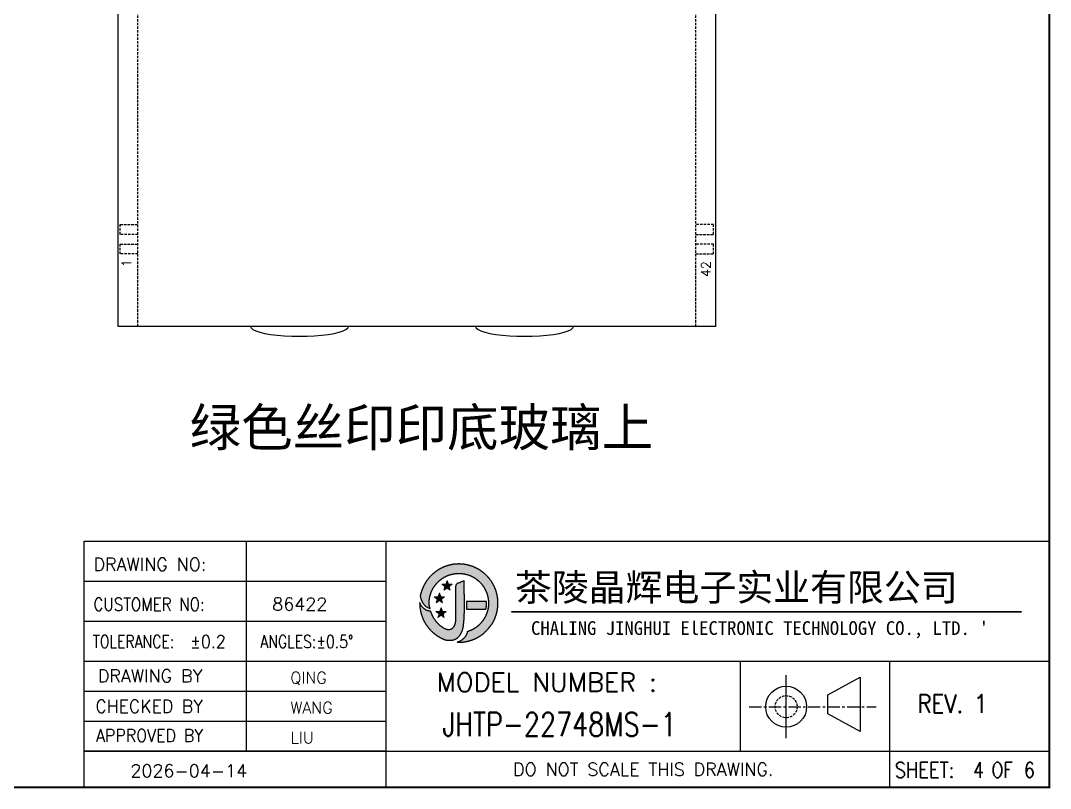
# Model space of a CAD drawing. Header units: millimetres. Extents: x 426 to 1899, y -1707 to -647.
# Drawn here: x 1294.3 to 1399.5, y -924.1 to -845.7 of the extents above; entities that cross this region are included whole.
import ezdxf
from ezdxf.enums import TextEntityAlignment as Align

# ---------------------------------------------------------------- set-up
doc = ezdxf.new("R2010")
doc.units = ezdxf.units.MM
doc.linetypes.add('CENTER', pattern=[2, 1.25, -0.25, 0.25, -0.25])
doc.linetypes.add('HIDDEN', pattern=[0.375, 0.25, -0.125])
for name, color, linetype in [('C', 1, 'Continuous'), ('SEG', 42, 'Continuous'), ('SPEC', 2, 'Continuous'), ('触摸键', 6, 'Continuous')]:
    doc.layers.add(name, color=color, linetype=linetype)
doc.styles.add('1', font='simhei_0.ttf', dxfattribs={"height": 3})
doc.styles.add('4534', font='simhei_0.ttf')
doc.styles.add('ROMANS', font='ROMANS.shx', dxfattribs={"bigfont": 'AllInOneBig.shx'})

# ---------------------------------------------------------------- blocks, each defined once
blk = doc.blocks.new('3')
h = blk.add_hatch(color=150)
h.set_gradient(color1=(59, 131, 247), color2=(30, 113, 246), rotation=15, tint=0.18, name='INVCYLINDER')
edge = h.paths.add_edge_path()
edge.add_spline(control_points=[(5.763, 2.63), (5.816, 2.674), (6.505, 3.355), (6.687, 3.775), (6.957, 4.297), (7.1, 4.883), (7.1, 5.469), (7.1, 5.572), (7.095, 5.679), (7.087, 5.787), (7.008, 6.704), (6.591, 7.554), (5.912, 8.181), (5.229, 8.811), (4.34, 9.158), (3.411, 9.158), (1.74, 9.158), (0.326, 8.042), (-0.126, 6.516), (-0.126, 6.515), (-0.23, 6.195), (-0.23, 6.195), (-0.214, 6.083), (-0.195, 5.786), (0.102, 5.36), (0.244, 5.157), (0.518, 5.04), (0.715, 4.954), (0.616, 5.166), (0.612, 5.493), (0.616, 5.633), (0.701, 7.111), (1.929, 8.269), (3.411, 8.269), (4.03, 8.269), (4.617, 8.07), (5.108, 7.695), (5.423, 7.455), (5.688, 7.145), (5.876, 6.798), (6.071, 6.435), (6.184, 6.03), (6.206, 5.618), (6.209, 5.568), (6.211, 5.519), (6.211, 5.469), (6.211, 5.283), (6.192, 5.097), (6.156, 4.915), (6.155, 4.912), (6.155, 4.909), (6.154, 4.907), (5.969, 3.998), (5.345, 3.241), (4.486, 2.884), (4.394, 2.845), (4.306, 2.815), (4.218, 2.788), (4.183, 2.609), (4.009, 2.003), (3.245, 1.784), (3.301, 1.782), (3.356, 1.78), (3.411, 1.78), (4.267, 1.78), (5.102, 2.082), (5.763, 2.63)], knot_values=[0, 0, 0, 0, 1, 1, 1, 2, 2, 2, 3, 3, 3, 4, 4, 4, 5, 5, 5, 6, 6, 6, 7, 7, 7, 8, 8, 8, 9, 9, 9, 10, 10, 10, 11, 11, 11, 12, 12, 12, 13, 13, 13, 14, 14, 14, 15, 15, 15, 16, 16, 16, 17, 17, 17, 18, 18, 18, 19, 19, 19, 20, 20, 20, 21, 21, 21, 22, 22, 22, 22], degree=3, periodic=0)
h = blk.add_hatch(color=150)
h.set_gradient(color1=(44, 122, 246), color2=(30, 113, 246), rotation=15, tint=0.18, name='INVCYLINDER')
edge = h.paths.add_edge_path()
edge.add_spline(control_points=[(3.652, 2.68), (3.652, 2.68), (3.652, 2.68), (3.652, 2.68), (3.654, 2.683), (3.655, 2.686), (3.657, 2.69), (3.704, 2.785), (3.733, 2.868), (3.75, 2.921), (3.754, 2.935), (3.759, 2.948), (3.763, 2.962), (3.763, 2.964), (3.764, 2.966), (3.764, 2.967), (3.796, 3.083), (3.823, 3.221), (3.847, 3.385), (3.847, 3.385), (3.849, 3.405), (3.849, 3.405), (3.876, 3.596), (3.897, 3.823), (3.912, 4.081), (3.912, 4.081), (3.913, 4.111), (3.913, 4.111), (3.928, 4.368), (3.936, 4.64), (3.939, 4.915), (3.943, 5.151), (3.943, 5.388), (3.941, 5.618), (3.938, 6.003), (3.929, 6.366), (3.922, 6.665), (3.916, 6.944), (3.911, 7.165), (3.913, 7.282), (3.913, 7.282), (3.919, 7.585), (3.919, 7.585), (3.919, 7.585), (3.64, 7.467), (3.64, 7.467), (3.599, 7.45), (3.564, 7.432), (3.526, 7.413), (3.495, 7.398), (3.453, 7.377), (3.438, 7.375), (3.317, 7.365), (3.112, 7.302), (3.111, 6.997), (3.111, 6.997), (3.111, 6.723), (3.111, 6.723), (3.111, 6.301), (3.112, 5.483), (3.11, 4.819), (3.109, 4.361), (3.106, 4.043), (3.102, 3.898), (3.101, 3.862), (3.101, 3.837), (3.1, 3.826), (3.069, 3.576), (3.025, 3.316), (2.848, 3.132), (2.736, 3.015), (2.608, 2.958), (2.456, 2.958), (2.319, 2.958), (2.17, 3.005), (2.01, 3.097), (1.496, 3.395), (1.117, 3.843), (0.851, 4.467), (0.818, 4.546), (0.789, 4.625), (0.762, 4.704), (0.246, 4.695), (-0.101, 5.196), (-0.101, 5.196), (-0.188, 5.32), (-0.242, 5.437), (-0.277, 5.541), (-0.277, 5.517), (-0.278, 5.493), (-0.278, 5.469), (-0.278, 3.935), (0.688, 2.545), (2.127, 2.01), (2.127, 2.01), (2.458, 1.948), (2.695, 1.968), (3.231, 2.019), (3.512, 2.398), (3.652, 2.68)], knot_values=[0, 0, 0, 0, 1, 1, 1, 2, 2, 2, 3, 3, 3, 4, 4, 4, 5, 5, 5, 6, 6, 6, 7, 7, 7, 8, 8, 8, 9, 9, 9, 10, 10, 10, 11, 11, 11, 12, 12, 12, 13, 13, 13, 14, 14, 14, 15, 15, 15, 16, 16, 16, 17, 17, 17, 18, 18, 18, 19, 19, 19, 20, 20, 20, 21, 21, 21, 22, 22, 22, 23, 23, 23, 24, 24, 24, 25, 25, 25, 26, 26, 26, 27, 27, 27, 28, 28, 28, 29, 29, 29, 30, 30, 30, 31, 31, 31, 32, 32, 32, 33, 33, 33, 33], degree=3, periodic=0)
h = blk.add_hatch(color=150)
h.set_gradient(color1=(40, 119, 246), color2=(10, 96, 235), centered=1, tint=0.79, name='SPHERICAL')
edge = h.paths.add_edge_path()
edge.add_spline(control_points=[(6.019, 5.618), (6.019, 5.618), (4.128, 5.618), (4.128, 5.618), (4.13, 5.388), (4.13, 5.151), (4.127, 4.915), (4.127, 4.915), (5.968, 4.915), (5.968, 4.915), (6.005, 5.097), (6.023, 5.283), (6.023, 5.469), (6.023, 5.519), (6.021, 5.568), (6.019, 5.618)], knot_values=[0, 0, 0, 0, 1, 1, 1, 2, 2, 2, 3, 3, 3, 4, 4, 4, 5, 5, 5, 5], degree=3, periodic=0)
h = blk.add_hatch(color=150)
h.set_gradient(color1=(59, 131, 247), color2=(30, 113, 246), rotation=15, tint=0.18, name='INVCYLINDER')
h.paths.add_polyline_path([(8.414, 4.615), (8.414, 4.681), (56.419, 4.681), (56.419, 4.615)])
at = {"layer": 'SEG', "true_color": 0xe50011}
h = blk.add_hatch(color=12, dxfattribs=at)
h.dxf.hatch_style = 2
h.paths.add_polyline_path([(2.302, 7.613), (2.426, 7.272), (2.788, 7.26), (2.502, 7.037), (2.602, 6.688), (2.302, 6.891), (2.001, 6.688), (2.101, 7.037), (1.815, 7.26), (2.178, 7.272)])
h = blk.add_hatch(color=12, dxfattribs=at)
h.dxf.hatch_style = 2
h.paths.add_polyline_path([(1.744, 5.048), (1.868, 4.707), (2.23, 4.694), (1.944, 4.472), (2.044, 4.123), (1.744, 4.326), (1.443, 4.123), (1.543, 4.472), (1.257, 4.694), (1.62, 4.707)])
at = {"layer": '触摸键', "true_color": 0xe50011}
h = blk.add_hatch(color=12, dxfattribs=at)
h.dxf.hatch_style = 2
h.paths.add_polyline_path([(1.575, 6.431), (1.699, 6.091), (2.061, 6.078), (1.775, 5.855), (1.875, 5.507), (1.575, 5.709), (1.274, 5.507), (1.374, 5.855), (1.088, 6.078), (1.451, 6.091)])
at = {"color": 152, "true_color": 0x0852c9}
for points in [[(5.763, 2.63), (5.789, 2.654), (5.815, 2.678), (5.84, 2.703), (5.865, 2.728), (5.89, 2.753), (5.914, 2.779), (5.939, 2.804), (5.963, 2.829), (5.988, 2.855), (6.012, 2.881), (6.036, 2.906), (6.06, 2.932), (6.084, 2.958), (6.108, 2.984), (6.131, 3.011), (6.155, 3.037), (6.178, 3.063), (6.202, 3.09), (6.225, 3.117), (6.248, 3.143), (6.271, 3.17), (6.293, 3.197), (6.316, 3.224), (6.338, 3.252), (6.361, 3.279), (6.383, 3.307), (6.404, 3.334), (6.426, 3.362), (6.447, 3.39), (6.469, 3.419), (6.489, 3.447), (6.51, 3.476), (6.53, 3.505), (6.55, 3.534), (6.57, 3.563), (6.589, 3.593), (6.607, 3.623), (6.625, 3.654), (6.642, 3.684), (6.659, 3.716), (6.674, 3.747), (6.687, 3.775), (6.703, 3.806), (6.719, 3.838), (6.734, 3.869), (6.749, 3.901), (6.764, 3.933), (6.779, 3.966), (6.793, 3.998), (6.807, 4.03), (6.821, 4.063), (6.834, 4.096), (6.847, 4.128), (6.859, 4.161), (6.872, 4.194), (6.884, 4.228), (6.896, 4.261), (6.907, 4.294), (6.918, 4.328), (6.929, 4.362), (6.939, 4.395), (6.949, 4.429), (6.959, 4.463), (6.969, 4.497), (6.978, 4.531), (6.987, 4.565), (6.995, 4.6), (7.003, 4.634), (7.011, 4.668), (7.019, 4.703), (7.026, 4.737), (7.033, 4.772), (7.039, 4.807), (7.046, 4.841), (7.051, 4.876), (7.057, 4.911), (7.062, 4.946), (7.067, 4.981), (7.072, 5.016), (7.076, 5.051), (7.08, 5.086), (7.083, 5.121), (7.086, 5.157), (7.089, 5.192), (7.092, 5.227), (7.094, 5.262), (7.096, 5.297), (7.097, 5.333), (7.099, 5.368), (7.099, 5.403), (7.1, 5.439), (7.1, 5.469), (7.1, 5.505), (7.099, 5.54), (7.098, 5.575), (7.097, 5.61), (7.096, 5.646), (7.094, 5.681), (7.092, 5.716), (7.089, 5.751), (7.087, 5.787), (7.087, 5.787), (7.083, 5.822), (7.08, 5.857), (7.076, 5.892), (7.072, 5.927), (7.067, 5.962), (7.062, 5.997), (7.057, 6.032), (7.052, 6.067), (7.046, 6.102), (7.04, 6.137), (7.033, 6.171), (7.026, 6.206), (7.019, 6.24), (7.012, 6.275), (7.004, 6.309), (6.996, 6.344), (6.987, 6.378), (6.978, 6.412), (6.969, 6.446), (6.96, 6.48), (6.95, 6.514), (6.94, 6.548), (6.929, 6.582), (6.918, 6.615), (6.907, 6.649), (6.896, 6.682), (6.884, 6.716), (6.872, 6.749), (6.859, 6.782), (6.847, 6.815), (6.834, 6.848), (6.82, 6.88), (6.807, 6.913), (6.793, 6.945), (6.778, 6.977), (6.764, 7.01), (6.749, 7.042), (6.734, 7.074), (6.718, 7.105), (6.702, 7.137), (6.686, 7.168), (6.67, 7.199), (6.653, 7.231), (6.636, 7.262), (6.619, 7.292), (6.601, 7.323), (6.583, 7.353), (6.565, 7.384), (6.547, 7.414), (6.528, 7.444), (6.509, 7.473), (6.489, 7.503), (6.47, 7.532), (6.45, 7.561), (6.43, 7.59), (6.409, 7.619), (6.389, 7.648), (6.368, 7.676), (6.346, 7.704), (6.325, 7.732), (6.303, 7.76), (6.281, 7.787), (6.259, 7.815), (6.236, 7.842), (6.213, 7.869), (6.19, 7.896), (6.167, 7.922), (6.143, 7.948), (6.119, 7.974), (6.095, 8), (6.071, 8.026), (6.046, 8.051), (6.021, 8.076), (5.996, 8.101), (5.971, 8.126), (5.945, 8.15), (5.92, 8.174), (5.912, 8.181), (5.886, 8.205), (5.86, 8.228), (5.833, 8.252), (5.807, 8.275), (5.78, 8.298), (5.752, 8.32), (5.725, 8.342), (5.698, 8.364), (5.67, 8.386), (5.642, 8.408), (5.613, 8.429), (5.585, 8.45), (5.556, 8.471), (5.528, 8.491), (5.499, 8.511), (5.469, 8.531), (5.44, 8.551), (5.411, 8.57), (5.381, 8.589), (5.351, 8.608), (5.321, 8.626), (5.29, 8.644), (5.26, 8.662), (5.229, 8.68), (5.199, 8.697), (5.168, 8.714), (5.136, 8.731), (5.105, 8.747), (5.074, 8.763), (5.042, 8.779), (5.01, 8.794), (4.979, 8.809), (4.947, 8.824), (4.914, 8.839), (4.882, 8.853), (4.85, 8.867), (4.817, 8.881), (4.784, 8.894), (4.751, 8.907), (4.719, 8.92), (4.685, 8.932), (4.652, 8.944), (4.619, 8.956), (4.586, 8.967), (4.552, 8.978), (4.518, 8.989), (4.485, 8.999), (4.451, 9.009), (4.417, 9.019), (4.383, 9.029), (4.349, 9.038), (4.315, 9.047), (4.28, 9.055), (4.246, 9.063), (4.211, 9.071), (4.177, 9.078), (4.142, 9.086), (4.108, 9.092), (4.073, 9.099), (4.038, 9.105), (4.003, 9.111), (3.969, 9.116), (3.934, 9.121), (3.899, 9.126), (3.864, 9.131), (3.829, 9.135), (3.793, 9.139), (3.758, 9.142), (3.723, 9.145), (3.688, 9.148), (3.653, 9.151), (3.617, 9.153), (3.582, 9.154), (3.547, 9.156), (3.512, 9.157), (3.476, 9.158), (3.441, 9.158), (3.411, 9.158), (3.375, 9.158), (3.34, 9.158), (3.305, 9.157), (3.27, 9.156), (3.234, 9.154), (3.199, 9.152), (3.164, 9.15), (3.129, 9.148), (3.093, 9.145), (3.058, 9.142), (3.023, 9.138), (2.988, 9.134), (2.953, 9.13), (2.918, 9.126), (2.883, 9.121), (2.848, 9.116), (2.813, 9.11), (2.778, 9.104), (2.744, 9.098), (2.709, 9.091), (2.674, 9.084), (2.64, 9.077), (2.605, 9.07), (2.571, 9.062), (2.536, 9.054), (2.502, 9.045), (2.468, 9.036), (2.434, 9.027), (2.4, 9.018), (2.366, 9.008), (2.332, 8.997), (2.298, 8.987), (2.265, 8.976), (2.231, 8.965), (2.198, 8.954), (2.165, 8.942), (2.132, 8.93), (2.098, 8.917), (2.066, 8.904), (2.033, 8.891), (2, 8.878), (1.968, 8.864), (1.935, 8.85), (1.903, 8.836), (1.871, 8.821), (1.839, 8.806), (1.807, 8.791), (1.775, 8.775), (1.744, 8.76), (1.712, 8.743), (1.681, 8.727), (1.65, 8.71), (1.619, 8.693), (1.588, 8.676), (1.558, 8.658), (1.527, 8.64), (1.497, 8.622), (1.467, 8.603), (1.437, 8.585), (1.407, 8.565), (1.378, 8.546), (1.349, 8.526), (1.32, 8.506), (1.291, 8.486), (1.262, 8.466), (1.233, 8.445), (1.205, 8.424), (1.177, 8.403), (1.149, 8.381), (1.121, 8.359), (1.093, 8.337), (1.066, 8.315), (1.039, 8.292), (1.012, 8.269), (0.985, 8.246), (0.959, 8.223), (0.933, 8.199), (0.907, 8.175), (0.881, 8.151), (0.855, 8.127), (0.83, 8.102), (0.805, 8.077), (0.78, 8.052), (0.756, 8.027), (0.731, 8.001), (0.707, 7.976), (0.683, 7.95), (0.659, 7.923), (0.636, 7.897), (0.613, 7.87), (0.59, 7.843), (0.567, 7.816), (0.545, 7.789), (0.523, 7.761), (0.501, 7.734), (0.48, 7.706), (0.458, 7.678), (0.437, 7.649), (0.416, 7.621), (0.396, 7.592), (0.376, 7.563), (0.356, 7.534), (0.336, 7.505), (0.317, 7.475), (0.298, 7.445), (0.279, 7.415), (0.26, 7.385), (0.242, 7.355), (0.224, 7.325), (0.206, 7.294), (0.189, 7.263), (0.172, 7.233), (0.155, 7.202), (0.139, 7.17), (0.123, 7.139), (0.107, 7.107), (0.091, 7.076), (0.076, 7.044), (0.061, 7.012), (0.046, 6.98), (0.032, 6.948), (0.018, 6.915), (0.004, 6.883), (-0.009, 6.85), (-0.022, 6.817), (-0.035, 6.784), (-0.048, 6.751), (-0.06, 6.718), (-0.072, 6.685), (-0.083, 6.651), (-0.094, 6.618), (-0.105, 6.584), (-0.116, 6.551), (-0.126, 6.517), (-0.126, 6.516), (-0.137, 6.482), (-0.148, 6.449), (-0.159, 6.415), (-0.17, 6.381), (-0.181, 6.348), (-0.192, 6.314), (-0.202, 6.281), (-0.213, 6.247), (-0.224, 6.214), (-0.23, 6.195), (-0.226, 6.16), (-0.221, 6.125), (-0.215, 6.09), (-0.209, 6.055), (-0.202, 6.02), (-0.194, 5.986), (-0.186, 5.952), (-0.176, 5.918), (-0.166, 5.884), (-0.155, 5.851), (-0.143, 5.817), (-0.13, 5.784), (-0.117, 5.752), (-0.103, 5.719), (-0.088, 5.687), (-0.073, 5.655), (-0.057, 5.624), (-0.041, 5.592), (-0.024, 5.561), (-0.007, 5.531), (0.011, 5.5), (0.03, 5.47), (0.049, 5.44), (0.068, 5.411), (0.087, 5.381), (0.102, 5.36), (0.123, 5.331), (0.146, 5.304), (0.17, 5.278), (0.195, 5.253), (0.222, 5.23), (0.249, 5.207), (0.277, 5.186), (0.306, 5.165), (0.335, 5.146), (0.365, 5.127), (0.395, 5.109), (0.426, 5.091), (0.457, 5.074), (0.488, 5.058), (0.52, 5.042), (0.552, 5.027), (0.584, 5.012), (0.616, 4.998), (0.648, 4.983), (0.68, 4.969), (0.713, 4.955), (0.715, 4.954), (0.701, 4.986), (0.689, 5.019), (0.678, 5.053), (0.668, 5.087), (0.659, 5.121), (0.652, 5.155), (0.645, 5.19), (0.639, 5.225), (0.634, 5.26), (0.63, 5.295), (0.626, 5.33), (0.623, 5.365), (0.62, 5.4), (0.618, 5.436), (0.617, 5.471), (0.616, 5.506), (0.615, 5.541), (0.615, 5.577), (0.616, 5.612), (0.616, 5.633), (0.618, 5.668), (0.621, 5.703), (0.624, 5.739), (0.628, 5.774), (0.632, 5.809), (0.636, 5.844), (0.641, 5.879), (0.647, 5.914), (0.652, 5.948), (0.658, 5.983), (0.665, 6.018), (0.672, 6.052), (0.68, 6.087), (0.688, 6.121), (0.696, 6.156), (0.705, 6.19), (0.714, 6.224), (0.724, 6.258), (0.734, 6.292), (0.745, 6.325), (0.756, 6.359), (0.767, 6.392), (0.779, 6.426), (0.791, 6.459), (0.804, 6.492), (0.817, 6.524), (0.831, 6.557), (0.844, 6.589), (0.859, 6.622), (0.874, 6.654), (0.889, 6.686), (0.904, 6.717), (0.92, 6.749), (0.937, 6.78), (0.953, 6.811), (0.971, 6.842), (0.988, 6.873), (1.006, 6.903), (1.024, 6.933), (1.043, 6.963), (1.062, 6.993), (1.081, 7.023), (1.101, 7.052), (1.121, 7.081), (1.142, 7.109), (1.163, 7.138), (1.184, 7.166), (1.206, 7.194), (1.228, 7.222), (1.25, 7.249), (1.273, 7.276), (1.296, 7.303), (1.319, 7.329), (1.343, 7.356), (1.367, 7.382), (1.391, 7.407), (1.416, 7.433), (1.44, 7.458), (1.466, 7.482), (1.491, 7.507), (1.517, 7.531), (1.543, 7.554), (1.57, 7.578), (1.596, 7.601), (1.623, 7.624), (1.651, 7.646), (1.678, 7.668), (1.706, 7.69), (1.734, 7.711), (1.763, 7.732), (1.791, 7.753), (1.82, 7.773), (1.85, 7.793), (1.879, 7.812), (1.909, 7.831), (1.938, 7.85), (1.969, 7.869), (1.999, 7.887), (2.03, 7.904), (2.06, 7.922), (2.091, 7.938), (2.123, 7.955), (2.154, 7.971), (2.186, 7.987), (2.217, 8.002), (2.25, 8.017), (2.282, 8.031), (2.314, 8.045), (2.347, 8.059), (2.379, 8.072), (2.412, 8.085), (2.445, 8.097), (2.479, 8.109), (2.512, 8.121), (2.545, 8.132), (2.579, 8.143), (2.613, 8.153), (2.647, 8.163), (2.681, 8.172), (2.715, 8.181), (2.749, 8.19), (2.784, 8.198), (2.818, 8.206), (2.853, 8.213), (2.887, 8.22), (2.922, 8.226), (2.957, 8.232), (2.992, 8.238), (3.027, 8.243), (3.062, 8.247), (3.097, 8.251), (3.132, 8.255), (3.167, 8.258), (3.202, 8.261), (3.237, 8.264), (3.273, 8.265), (3.308, 8.267), (3.343, 8.268), (3.378, 8.269), (3.411, 8.269), (3.446, 8.269), (3.482, 8.268), (3.517, 8.267), (3.552, 8.265), (3.587, 8.263), (3.623, 8.261), (3.658, 8.258), (3.693, 8.255), (3.728, 8.251), (3.763, 8.247), (3.798, 8.243), (3.833, 8.237), (3.868, 8.232), (3.903, 8.226), (3.937, 8.22), (3.972, 8.213), (4.007, 8.206), (4.041, 8.198), (4.075, 8.19), (4.11, 8.181), (4.144, 8.172), (4.178, 8.163), (4.212, 8.153), (4.246, 8.143), (4.279, 8.132), (4.313, 8.121), (4.346, 8.109), (4.379, 8.097), (4.412, 8.085), (4.445, 8.072), (4.478, 8.059), (4.51, 8.045), (4.543, 8.031), (4.575, 8.016), (4.607, 8.001), (4.639, 7.986), (4.67, 7.97), (4.702, 7.954), (4.733, 7.938), (4.764, 7.921), (4.795, 7.903), (4.825, 7.886), (4.856, 7.868), (4.886, 7.849), (4.916, 7.83), (4.945, 7.811), (4.975, 7.791), (5.004, 7.771), (5.033, 7.751), (5.061, 7.73), (5.089, 7.709), (5.108, 7.695), (5.136, 7.674), (5.164, 7.652), (5.191, 7.629), (5.218, 7.607), (5.245, 7.584), (5.272, 7.56), (5.298, 7.537), (5.324, 7.513), (5.349, 7.488), (5.375, 7.464), (5.4, 7.439), (5.424, 7.414), (5.449, 7.388), (5.473, 7.362), (5.496, 7.336), (5.52, 7.31), (5.543, 7.283), (5.566, 7.256), (5.588, 7.229), (5.61, 7.201), (5.632, 7.173), (5.653, 7.145), (5.674, 7.117), (5.695, 7.088), (5.715, 7.059), (5.735, 7.03), (5.754, 7.001), (5.774, 6.971), (5.792, 6.941), (5.811, 6.911), (5.829, 6.881), (5.847, 6.85), (5.864, 6.819), (5.876, 6.798), (5.892, 6.767), (5.908, 6.735), (5.924, 6.704), (5.94, 6.672), (5.955, 6.64), (5.969, 6.608), (5.983, 6.575), (5.997, 6.543), (6.01, 6.51), (6.023, 6.477), (6.036, 6.444), (6.048, 6.411), (6.059, 6.378), (6.07, 6.344), (6.081, 6.31), (6.092, 6.277), (6.101, 6.243), (6.111, 6.209), (6.12, 6.175), (6.129, 6.14), (6.137, 6.106), (6.145, 6.072), (6.152, 6.037), (6.159, 6.003), (6.165, 5.968), (6.171, 5.933), (6.177, 5.898), (6.182, 5.863), (6.187, 5.828), (6.191, 5.793), (6.195, 5.758), (6.199, 5.723), (6.201, 5.688), (6.204, 5.653), (6.206, 5.618), (6.208, 5.582), (6.209, 5.547), (6.21, 5.512), (6.211, 5.477), (6.211, 5.469), (6.211, 5.434), (6.21, 5.399), (6.209, 5.363), (6.207, 5.328), (6.205, 5.293), (6.203, 5.258), (6.2, 5.222), (6.197, 5.187), (6.193, 5.152), (6.189, 5.117), (6.184, 5.082), (6.179, 5.047), (6.173, 5.012), (6.167, 4.977), (6.161, 4.943), (6.156, 4.915), (6.154, 4.907), (6.147, 4.872), (6.139, 4.838), (6.131, 4.803), (6.122, 4.769), (6.113, 4.735), (6.104, 4.701), (6.094, 4.667), (6.084, 4.633), (6.073, 4.6), (6.062, 4.566), (6.05, 4.533), (6.038, 4.5), (6.026, 4.466), (6.013, 4.434), (6, 4.401), (5.986, 4.368), (5.972, 4.336), (5.958, 4.304), (5.943, 4.272), (5.928, 4.24), (5.912, 4.208), (5.896, 4.177), (5.879, 4.146), (5.863, 4.115), (5.845, 4.084), (5.828, 4.053), (5.81, 4.023), (5.791, 3.993), (5.772, 3.963), (5.753, 3.933), (5.734, 3.904), (5.714, 3.875), (5.693, 3.846), (5.673, 3.817), (5.652, 3.789), (5.63, 3.761), (5.609, 3.733), (5.587, 3.705), (5.564, 3.678), (5.541, 3.651), (5.518, 3.624), (5.495, 3.598), (5.471, 3.572), (5.447, 3.546), (5.423, 3.521), (5.398, 3.495), (5.373, 3.47), (5.347, 3.446), (5.322, 3.422), (5.296, 3.398), (5.269, 3.374), (5.243, 3.351), (5.216, 3.328), (5.189, 3.305), (5.161, 3.283), (5.134, 3.261), (5.106, 3.24), (5.077, 3.219), (5.049, 3.198), (5.02, 3.177), (4.991, 3.157), (4.962, 3.138), (4.932, 3.118), (4.902, 3.099), (4.872, 3.081), (4.842, 3.062), (4.812, 3.045), (4.781, 3.027), (4.75, 3.01), (4.719, 2.993), (4.688, 2.977), (4.656, 2.961), (4.624, 2.946), (4.592, 2.931), (4.56, 2.916), (4.528, 2.902), (4.496, 2.888), (4.486, 2.884), (4.453, 2.87), (4.42, 2.857), (4.387, 2.845), (4.354, 2.833), (4.321, 2.821), (4.288, 2.81), (4.254, 2.799), (4.22, 2.788), (4.218, 2.788), (4.21, 2.753), (4.202, 2.719), (4.192, 2.685), (4.182, 2.651), (4.17, 2.618), (4.158, 2.585), (4.145, 2.552), (4.13, 2.52), (4.115, 2.488), (4.1, 2.456), (4.083, 2.425), (4.065, 2.394), (4.047, 2.364), (4.028, 2.335), (4.008, 2.305), (3.987, 2.277), (3.966, 2.249), (3.943, 2.222), (3.92, 2.195), (3.896, 2.169), (3.872, 2.143), (3.847, 2.119), (3.821, 2.095), (3.794, 2.071), (3.767, 2.049), (3.739, 2.027), (3.711, 2.006), (3.682, 1.985), (3.653, 1.966), (3.623, 1.947), (3.593, 1.929), (3.562, 1.912), (3.53, 1.896), (3.499, 1.88), (3.467, 1.865), (3.434, 1.851), (3.402, 1.838), (3.369, 1.825), (3.336, 1.813), (3.302, 1.802), (3.268, 1.791), (3.245, 1.784), (3.28, 1.783), (3.315, 1.782), (3.351, 1.781), (3.386, 1.78), (3.411, 1.78), (3.446, 1.78), (3.481, 1.781), (3.517, 1.782), (3.552, 1.783), (3.587, 1.784), (3.622, 1.786), (3.658, 1.788), (3.693, 1.791), (3.728, 1.794), (3.763, 1.797), (3.798, 1.801), (3.833, 1.805), (3.869, 1.809), (3.904, 1.813), (3.938, 1.818), (3.973, 1.824), (4.008, 1.829), (4.043, 1.835), (4.078, 1.841), (4.113, 1.848), (4.147, 1.855), (4.182, 1.862), (4.216, 1.87), (4.251, 1.878), (4.285, 1.886), (4.319, 1.894), (4.353, 1.903), (4.387, 1.913), (4.421, 1.922), (4.455, 1.932), (4.489, 1.942), (4.523, 1.953), (4.556, 1.964), (4.59, 1.975), (4.623, 1.986), (4.657, 1.998), (4.69, 2.01), (4.723, 2.023), (4.756, 2.035), (4.789, 2.048), (4.821, 2.062), (4.854, 2.075), (4.886, 2.089), (4.918, 2.104), (4.951, 2.118), (4.983, 2.133), (5.014, 2.149), (5.046, 2.164), (5.078, 2.18), (5.109, 2.196), (5.14, 2.212), (5.171, 2.229), (5.202, 2.246), (5.233, 2.263), (5.264, 2.281), (5.294, 2.299), (5.325, 2.317), (5.355, 2.336), (5.385, 2.354), (5.414, 2.373), (5.444, 2.393), (5.473, 2.412), (5.502, 2.432), (5.531, 2.452), (5.56, 2.473), (5.589, 2.494), (5.617, 2.515), (5.645, 2.536), (5.673, 2.557), (5.701, 2.579), (5.729, 2.601), (5.756, 2.623)], [(3.652, 2.68), (3.652, 2.68), (3.657, 2.69), (3.672, 2.721), (3.687, 2.754), (3.7, 2.786), (3.714, 2.819), (3.726, 2.852), (3.738, 2.885), (3.749, 2.918), (3.75, 2.921), (3.76, 2.955), (3.763, 2.962), (3.764, 2.967), (3.773, 3.001), (3.782, 3.035), (3.79, 3.07), (3.797, 3.104), (3.805, 3.139), (3.812, 3.173), (3.818, 3.208), (3.824, 3.243), (3.83, 3.278), (3.836, 3.313), (3.841, 3.347), (3.846, 3.382), (3.847, 3.385), (3.849, 3.405), (3.854, 3.44), (3.858, 3.475), (3.863, 3.51), (3.867, 3.545), (3.871, 3.58), (3.875, 3.615), (3.878, 3.65), (3.882, 3.685), (3.885, 3.72), (3.888, 3.755), (3.891, 3.791), (3.894, 3.826), (3.897, 3.861), (3.9, 3.896), (3.902, 3.931), (3.905, 3.967), (3.907, 4.002), (3.909, 4.037), (3.911, 4.072), (3.912, 4.081), (3.913, 4.111), (3.915, 4.146), (3.917, 4.182), (3.919, 4.217), (3.921, 4.252), (3.922, 4.288), (3.924, 4.323), (3.925, 4.358), (3.927, 4.393), (3.928, 4.429), (3.929, 4.464), (3.93, 4.499), (3.931, 4.535), (3.932, 4.57), (3.933, 4.605), (3.934, 4.64), (3.935, 4.676), (3.936, 4.711), (3.937, 4.746), (3.937, 4.782), (3.938, 4.817), (3.938, 4.852), (3.939, 4.888), (3.939, 4.915), (3.94, 4.95), (3.94, 4.986), (3.941, 5.021), (3.941, 5.056), (3.941, 5.091), (3.941, 5.127), (3.942, 5.162), (3.942, 5.197), (3.942, 5.233), (3.942, 5.268), (3.942, 5.303), (3.942, 5.339), (3.942, 5.374), (3.942, 5.409), (3.942, 5.445), (3.942, 5.48), (3.941, 5.515), (3.941, 5.55), (3.941, 5.586), (3.941, 5.618), (3.94, 5.653), (3.94, 5.688), (3.94, 5.724), (3.939, 5.759), (3.939, 5.794), (3.938, 5.829), (3.938, 5.865), (3.937, 5.9), (3.937, 5.935), (3.936, 5.971), (3.936, 6.006), (3.935, 6.041), (3.935, 6.077), (3.934, 6.112), (3.933, 6.147), (3.933, 6.183), (3.932, 6.218), (3.931, 6.253), (3.931, 6.288), (3.93, 6.324), (3.929, 6.359), (3.928, 6.394), (3.928, 6.43), (3.927, 6.465), (3.926, 6.5), (3.925, 6.536), (3.925, 6.571), (3.924, 6.606), (3.923, 6.641), (3.922, 6.665), (3.922, 6.7), (3.921, 6.735), (3.92, 6.771), (3.919, 6.806), (3.918, 6.841), (3.918, 6.876), (3.917, 6.912), (3.916, 6.947), (3.916, 6.982), (3.915, 7.018), (3.914, 7.053), (3.914, 7.088), (3.913, 7.124), (3.913, 7.159), (3.913, 7.194), (3.913, 7.23), (3.913, 7.265), (3.913, 7.282), (3.919, 7.585), (3.64, 7.467), (3.608, 7.453), (3.576, 7.438), (3.544, 7.422), (3.526, 7.413), (3.495, 7.398), (3.462, 7.383), (3.438, 7.375), (3.403, 7.371), (3.369, 7.364), (3.335, 7.354), (3.302, 7.342), (3.27, 7.325), (3.241, 7.306), (3.214, 7.283), (3.19, 7.257), (3.169, 7.229), (3.152, 7.198), (3.138, 7.165), (3.128, 7.132), (3.12, 7.097), (3.115, 7.062), (3.112, 7.027), (3.111, 6.997), (3.111, 6.723), (3.111, 6.687), (3.111, 6.652), (3.111, 6.617), (3.111, 6.581), (3.111, 6.546), (3.111, 6.511), (3.111, 6.476), (3.111, 6.44), (3.111, 6.405), (3.111, 6.37), (3.111, 6.334), (3.111, 6.299), (3.111, 6.264), (3.111, 6.228), (3.111, 6.193), (3.111, 6.158), (3.111, 6.122), (3.111, 6.087), (3.111, 6.052), (3.111, 6.017), (3.111, 5.981), (3.111, 5.946), (3.111, 5.911), (3.111, 5.875), (3.111, 5.84), (3.111, 5.805), (3.111, 5.769), (3.111, 5.734), (3.111, 5.699), (3.111, 5.663), (3.111, 5.628), (3.111, 5.593), (3.111, 5.558), (3.111, 5.522), (3.111, 5.487), (3.111, 5.452), (3.111, 5.416), (3.111, 5.381), (3.111, 5.346), (3.111, 5.31), (3.111, 5.275), (3.111, 5.24), (3.111, 5.204), (3.111, 5.169), (3.111, 5.134), (3.111, 5.098), (3.111, 5.063), (3.11, 5.028), (3.11, 4.993), (3.11, 4.957), (3.11, 4.922), (3.11, 4.887), (3.11, 4.851), (3.11, 4.819), (3.11, 4.783), (3.11, 4.748), (3.11, 4.713), (3.109, 4.677), (3.109, 4.642), (3.109, 4.607), (3.109, 4.571), (3.109, 4.536), (3.109, 4.501), (3.109, 4.465), (3.108, 4.43), (3.108, 4.395), (3.108, 4.36), (3.108, 4.324), (3.107, 4.289), (3.107, 4.254), (3.107, 4.218), (3.106, 4.183), (3.106, 4.148), (3.106, 4.112), (3.105, 4.077), (3.105, 4.042), (3.104, 4.006), (3.104, 3.971), (3.103, 3.936), (3.102, 3.901), (3.102, 3.898), (3.101, 3.863), (3.1, 3.828), (3.1, 3.826), (3.095, 3.791), (3.091, 3.756), (3.086, 3.721), (3.08, 3.686), (3.075, 3.652), (3.068, 3.617), (3.061, 3.582), (3.054, 3.548), (3.045, 3.514), (3.036, 3.479), (3.026, 3.446), (3.015, 3.412), (3.002, 3.379), (2.989, 3.347), (2.974, 3.315), (2.958, 3.283), (2.94, 3.253), (2.921, 3.223), (2.901, 3.194), (2.879, 3.166), (2.855, 3.14), (2.848, 3.132), (2.823, 3.107), (2.796, 3.083), (2.769, 3.061), (2.74, 3.041), (2.71, 3.022), (2.678, 3.006), (2.646, 2.992), (2.612, 2.981), (2.578, 2.972), (2.544, 2.965), (2.509, 2.961), (2.473, 2.959), (2.456, 2.958), (2.421, 2.959), (2.386, 2.962), (2.351, 2.967), (2.316, 2.974), (2.282, 2.982), (2.248, 2.991), (2.214, 3.002), (2.181, 3.014), (2.148, 3.028), (2.116, 3.042), (2.084, 3.057), (2.053, 3.074), (2.022, 3.091), (2.01, 3.097), (1.98, 3.115), (1.95, 3.134), (1.92, 3.152), (1.89, 3.171), (1.861, 3.191), (1.831, 3.211), (1.802, 3.231), (1.774, 3.252), (1.746, 3.273), (1.718, 3.294), (1.69, 3.316), (1.662, 3.338), (1.635, 3.361), (1.609, 3.384), (1.582, 3.407), (1.556, 3.431), (1.53, 3.455), (1.505, 3.48), (1.48, 3.505), (1.455, 3.53), (1.431, 3.555), (1.406, 3.581), (1.383, 3.607), (1.359, 3.634), (1.336, 3.661), (1.314, 3.688), (1.292, 3.715), (1.27, 3.743), (1.248, 3.771), (1.227, 3.799), (1.206, 3.828), (1.186, 3.856), (1.166, 3.885), (1.146, 3.915), (1.126, 3.944), (1.107, 3.974), (1.089, 4.004), (1.07, 4.034), (1.052, 4.064), (1.035, 4.095), (1.017, 4.126), (1, 4.157), (0.984, 4.188), (0.967, 4.219), (0.951, 4.251), (0.936, 4.282), (0.92, 4.314), (0.905, 4.346), (0.89, 4.378), (0.876, 4.41), (0.862, 4.443), (0.851, 4.467), (0.838, 4.5), (0.824, 4.532), (0.812, 4.565), (0.799, 4.598), (0.787, 4.631), (0.776, 4.665), (0.764, 4.698), (0.762, 4.704), (0.727, 4.704), (0.692, 4.706), (0.656, 4.709), (0.621, 4.714), (0.587, 4.721), (0.552, 4.729), (0.518, 4.738), (0.485, 4.748), (0.451, 4.76), (0.419, 4.774), (0.386, 4.788), (0.355, 4.803), (0.323, 4.82), (0.293, 4.837), (0.263, 4.856), (0.233, 4.875), (0.204, 4.896), (0.176, 4.917), (0.148, 4.938), (0.121, 4.961), (0.094, 4.984), (0.068, 5.008), (0.043, 5.032), (0.018, 5.057), (-0.007, 5.083), (-0.03, 5.109), (-0.053, 5.136), (-0.076, 5.163), (-0.097, 5.191), (-0.101, 5.196), (-0.121, 5.226), (-0.14, 5.255), (-0.159, 5.285), (-0.176, 5.316), (-0.193, 5.347), (-0.209, 5.378), (-0.225, 5.41), (-0.239, 5.442), (-0.253, 5.475), (-0.265, 5.508), (-0.277, 5.541), (-0.278, 5.506), (-0.278, 5.47), (-0.278, 5.469), (-0.278, 5.434), (-0.278, 5.399), (-0.277, 5.363), (-0.276, 5.328), (-0.274, 5.293), (-0.272, 5.257), (-0.27, 5.222), (-0.267, 5.187), (-0.265, 5.152), (-0.261, 5.117), (-0.258, 5.082), (-0.254, 5.046), (-0.25, 5.011), (-0.245, 4.976), (-0.24, 4.941), (-0.235, 4.907), (-0.229, 4.872), (-0.223, 4.837), (-0.217, 4.802), (-0.21, 4.767), (-0.203, 4.733), (-0.196, 4.698), (-0.188, 4.664), (-0.181, 4.629), (-0.172, 4.595), (-0.164, 4.561), (-0.155, 4.527), (-0.145, 4.493), (-0.136, 4.459), (-0.126, 4.425), (-0.116, 4.391), (-0.105, 4.357), (-0.094, 4.324), (-0.083, 4.29), (-0.072, 4.257), (-0.06, 4.224), (-0.048, 4.19), (-0.035, 4.157), (-0.022, 4.124), (-0.009, 4.092), (0.004, 4.059), (0.018, 4.026), (0.032, 3.994), (0.046, 3.962), (0.061, 3.93), (0.076, 3.898), (0.091, 3.866), (0.107, 3.834), (0.123, 3.803), (0.139, 3.771), (0.155, 3.74), (0.172, 3.709), (0.189, 3.678), (0.206, 3.647), (0.224, 3.617), (0.242, 3.586), (0.26, 3.556), (0.279, 3.526), (0.297, 3.496), (0.316, 3.466), (0.336, 3.437), (0.355, 3.407), (0.375, 3.378), (0.395, 3.349), (0.416, 3.32), (0.437, 3.292), (0.458, 3.263), (0.479, 3.235), (0.5, 3.207), (0.522, 3.179), (0.544, 3.152), (0.566, 3.124), (0.589, 3.097), (0.612, 3.07), (0.635, 3.044), (0.658, 3.017), (0.682, 2.991), (0.706, 2.965), (0.73, 2.939), (0.754, 2.913), (0.778, 2.888), (0.803, 2.863), (0.828, 2.838), (0.854, 2.813), (0.879, 2.789), (0.905, 2.765), (0.931, 2.741), (0.957, 2.717), (0.983, 2.694), (1.01, 2.67), (1.037, 2.647), (1.064, 2.625), (1.091, 2.602), (1.119, 2.58), (1.146, 2.558), (1.174, 2.537), (1.202, 2.515), (1.231, 2.494), (1.259, 2.473), (1.288, 2.453), (1.317, 2.433), (1.346, 2.413), (1.375, 2.393), (1.405, 2.374), (1.434, 2.354), (1.464, 2.336), (1.494, 2.317), (1.525, 2.299), (1.555, 2.281), (1.586, 2.263), (1.616, 2.246), (1.647, 2.229), (1.678, 2.212), (1.709, 2.195), (1.741, 2.179), (1.772, 2.163), (1.804, 2.148), (1.836, 2.132), (1.868, 2.117), (1.9, 2.103), (1.932, 2.088), (1.965, 2.074), (1.997, 2.061), (2.03, 2.047), (2.063, 2.034), (2.096, 2.021), (2.127, 2.01), (2.162, 2.004), (2.197, 1.998), (2.231, 1.993), (2.266, 1.988), (2.301, 1.984), (2.337, 1.98), (2.372, 1.976), (2.407, 1.973), (2.442, 1.97), (2.477, 1.968), (2.513, 1.966), (2.548, 1.965), (2.583, 1.964), (2.618, 1.965), (2.654, 1.966), (2.689, 1.968), (2.695, 1.968), (2.73, 1.972), (2.765, 1.977), (2.8, 1.983), (2.835, 1.99), (2.869, 1.998), (2.903, 2.007), (2.937, 2.017), (2.97, 2.028), (3.003, 2.041), (3.036, 2.054), (3.068, 2.069), (3.1, 2.085), (3.131, 2.101), (3.161, 2.119), (3.191, 2.138), (3.221, 2.157), (3.249, 2.178), (3.277, 2.2), (3.305, 2.222), (3.331, 2.245), (3.357, 2.269), (3.382, 2.294), (3.407, 2.319), (3.43, 2.346), (3.453, 2.372), (3.476, 2.4), (3.497, 2.428), (3.518, 2.456), (3.538, 2.485), (3.558, 2.514), (3.577, 2.544), (3.595, 2.575), (3.613, 2.605), (3.629, 2.636), (3.646, 2.668)], [(6.019, 5.618), (4.128, 5.618), (4.128, 5.582), (4.129, 5.547), (4.129, 5.512), (4.129, 5.476), (4.129, 5.441), (4.129, 5.406), (4.129, 5.37), (4.129, 5.335), (4.129, 5.3), (4.129, 5.265), (4.129, 5.229), (4.129, 5.194), (4.129, 5.159), (4.129, 5.123), (4.129, 5.088), (4.128, 5.053), (4.128, 5.017), (4.128, 4.982), (4.127, 4.947), (4.127, 4.915), (5.968, 4.915), (5.975, 4.95), (5.981, 4.984), (5.987, 5.019), (5.992, 5.054), (5.997, 5.089), (6.002, 5.124), (6.006, 5.159), (6.01, 5.194), (6.013, 5.229), (6.016, 5.264), (6.018, 5.3), (6.02, 5.335), (6.022, 5.37), (6.023, 5.406), (6.023, 5.441), (6.023, 5.469), (6.023, 5.504), (6.022, 5.54), (6.021, 5.575), (6.019, 5.61)]]:
    blk.add_lwpolyline(points, close=True, dxfattribs=at)
blk.add_lwpolyline([(8.414, 4.615), (8.414, 4.681), (56.419, 4.681), (56.419, 4.615)], close=True)
at = {"layer": 'SEG', "color": 1, "lineweight": 0}
for points in [[(2.302, 7.613), (2.426, 7.272), (2.788, 7.26), (2.502, 7.037), (2.602, 6.688), (2.302, 6.891), (2.001, 6.688), (2.101, 7.037), (1.815, 7.26), (2.178, 7.272)], [(1.575, 6.431), (1.699, 6.091), (2.061, 6.078), (1.775, 5.855), (1.875, 5.507), (1.575, 5.709), (1.274, 5.507), (1.374, 5.855), (1.088, 6.078), (1.451, 6.091)], [(1.744, 5.048), (1.868, 4.707), (2.23, 4.694), (1.944, 4.472), (2.044, 4.123), (1.744, 4.326), (1.443, 4.123), (1.543, 4.472), (1.257, 4.694), (1.62, 4.707)]]:
    blk.add_lwpolyline(points, close=True, dxfattribs=at)
at = {"layer": 'C', "color": 4, "style": '1'}
blk.add_text('茶陵晶辉电子实业有限公司', height=2.55079, dxfattribs=at).set_placement((8.692, 5.684))
at = {"layer": 'SPEC', "color": 4, "style": '1'}
blk.add_text("CHALING JINGHUI ElECTRONIC TECHNOLOGY CO., LTD. '", height=1.29408, dxfattribs=at).set_placement((10.218, 2.473))

msp = doc.modelspace()

# ---------------------------------------------------------------- linework, layer by layer
msp.add_lwpolyline([(1365.264, -791.931), (1365.264, -876.931), (1304.264, -876.931), (1304.264, -791.931)], close=True)
at = {"linetype": 'HIDDEN'}
for points in [[(1306.264, -876.931), (1306.264, -791.931)], [(1363.264, -876.931), (1363.264, -791.931)], [(1306.264, -867.527), (1304.464, -867.527), (1304.464, -866.527), (1306.264, -866.527)], [(1363.264, -867.527), (1365.064, -867.527), (1365.064, -866.527), (1363.264, -866.527)], [(1306.264, -869.527), (1304.464, -869.527), (1304.464, -868.527), (1306.264, -868.527)], [(1363.264, -869.527), (1365.064, -869.527), (1365.064, -868.527), (1363.264, -868.527)]]:
    msp.add_lwpolyline(points, dxfattribs=at)
for points in [[(1317.764, -876.931), (1317.826, -877.087), (1318.009, -877.24), (1318.309, -877.385), (1318.719, -877.519), (1319.229, -877.638), (1319.825, -877.74), (1320.494, -877.822), (1321.219, -877.882), (1321.982, -877.919), (1322.764, -877.931), (1323.546, -877.919), (1324.309, -877.882), (1325.034, -877.822), (1325.703, -877.74), (1326.3, -877.638), (1326.809, -877.519), (1327.219, -877.385), (1327.52, -877.24), (1327.703, -877.087), (1327.764, -876.931)], [(1340.764, -876.931), (1340.826, -877.087), (1341.009, -877.24), (1341.309, -877.385), (1341.719, -877.519), (1342.229, -877.638), (1342.825, -877.74), (1343.494, -877.822), (1344.219, -877.882), (1344.982, -877.919), (1345.764, -877.931), (1346.546, -877.919), (1347.309, -877.882), (1348.034, -877.822), (1348.703, -877.74), (1349.3, -877.638), (1349.809, -877.519), (1350.219, -877.385), (1350.52, -877.24), (1350.703, -877.087), (1350.764, -876.931)]]:
    msp.add_lwpolyline(points)
at = {"layer": 'SPEC', "lineweight": 30, "const_width": 0.209}
msp.add_lwpolyline([(1189.194, -923.992), (1189.194, -767.419), (1399.37, -767.419), (1399.37, -923.992)], close=True, dxfattribs=at)
at = {"layer": 'SPEC'}
for points in [[(1300.76, -923.992), (1300.76, -898.864), (1399.37, -898.864)], [(1317.356, -920.299), (1317.356, -898.864)], [(1331.625, -923.992), (1331.625, -898.864)], [(1300.76, -902.947), (1331.625, -902.947)], [(1300.76, -907.03), (1331.625, -907.03)], [(1300.76, -911.112), (1331.625, -911.112), (1399.37, -911.112)], [(1367.782, -911.112), (1367.782, -920.299)], [(1383.075, -923.992), (1383.075, -911.112)], [(1372.484, -918.965), (1372.484, -912.548)], [(1300.76, -914.174), (1331.625, -914.174)], [(1300.76, -917.237), (1331.625, -917.237)], [(1331.625, -920.299), (1300.76, -920.299), (1399.37, -920.299)]]:
    msp.add_lwpolyline(points, dxfattribs=at)
msp.add_lwpolyline([(1376.747, -916.498), (1376.747, -914.545), (1380.055, -912.744), (1380.055, -918.299)], close=True, dxfattribs=at)
at = {"layer": 'SPEC', "linetype": 'CENTER'}
msp.add_lwpolyline([(1368.717, -915.756), (1381.665, -915.756)], dxfattribs=at)
at = {"layer": 'SPEC'}
msp.add_circle((1372.484, -915.756), 2.093, dxfattribs=at)
at = {"layer": 'SPEC', "linetype": 'HIDDEN'}
msp.add_circle((1372.484, -915.756), 1.127, dxfattribs=at)

# ---------------------------------------------------------------- block references
at = {"xscale": 1.083406033544406, "yscale": 1.083406033544435, "zscale": 1.083406033544263}
msp.add_blockref('3', (1335.351, -911.107), dxfattribs=at)

# ---------------------------------------------------------------- texts
at = {"style": 'ROMANS'}
for s, height, p in [('1', 0.946, (1305.101, -870.473)), ('42', 0.9457, (1364.278, -871.073))]:
    msp.add_text(s, height=height, rotation=90, dxfattribs=at).set_placement(p, align=Align.MIDDLE)
at = {"layer": 'SPEC', "lineweight": 30, "style": '4534'}
msp.add_text('绿色丝印印底玻璃上', height=3.8563, dxfattribs=at).set_placement((1311.55, -889.165))
at = {"layer": 'SPEC', "style": 'ROMANS'}
for s, height, p in [('DRAWING NO:', 1.3123, (1301.727, -901.88)), ('DRAWING BY', 1.3123, (1302.172, -913.265)), ('MODEL NUMBER :', 1.9179, (1336.767, -914.211)), ('DO NOT SCALE THIS DRAWING.', 1.3123, (1344.579, -922.812))]:
    msp.add_text(s, height=height, dxfattribs=at).set_placement(p)
for s, height, width, p in [('CUSTOMER NO:', 1.3123, 0.86, (1301.727, -905.963)), ('TOLERANCE:', 1.3123, 0.8, (1301.655, -909.76)), ('%%P0.2', 1.3123, 0.9, (1311.594, -909.76)), ('ANGLES:%%P0.5%%D', 1.3123, 0.8, (1318.771, -909.76)), ('CHECKED BY', 1.3123, 0.98, (1301.932, -916.367)), ('APPROVED BY', 1.3123, 0.9, (1301.993, -919.356)), ('SHEET:', 1.5748, 0.85, (1383.581, -923.007)), ('OF', 1.5748, 0.8, (1393.476, -923.007))]:
    msp.add_text(s, height=height, dxfattribs=dict(at, width=width)).set_placement(p)
at = {"layer": 'SPEC', "color": 120, "style": 'ROMANS'}
for s, height, p in [('86422', 1.3123, (1319.992, -905.939)), ('QING', 1.1873, (1321.842, -913.393)), ('WANG', 1.1873, (1321.842, -916.455)), ('LIU', 1.1873, (1321.842, -919.518)), ('2026-04-14', 1.3123, (1305.501, -922.958))]:
    msp.add_text(s, height=height, dxfattribs=at).set_placement(p)
for s, height, width, p in [('REV. 1', 1.8897, 0.85, (1385.883, -916.398)), ('JHTP-22748MS-1', 2.39738, 0.8, (1337.386, -918.753)), ('4', 1.575, 0.8, (1391.593, -923.007)), ('6', 1.575, 0.8, (1396.786, -923.007))]:
    msp.add_text(s, height=height, dxfattribs=dict(at, width=width)).set_placement(p)

doc.saveas('drawing.dxf')
